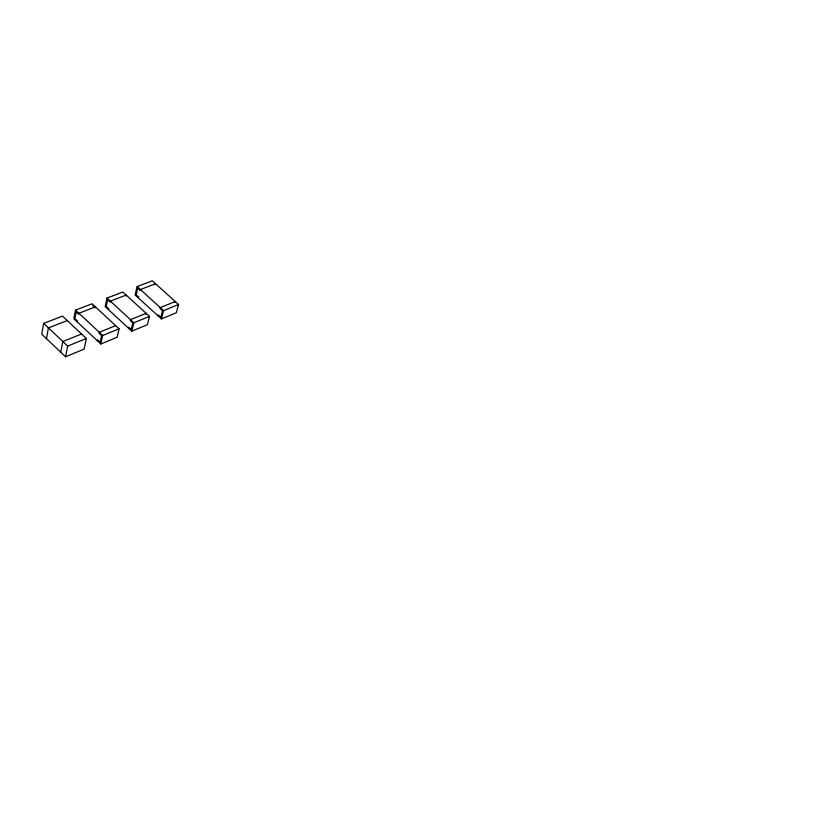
<?xml version="1.0" encoding="UTF-8"?>
<svg xmlns="http://www.w3.org/2000/svg" width="835" height="835" viewBox="0 0 835 835"><rect width="100%" height="100%" fill="white"/><g stroke="black" fill="none" stroke-linecap="round" stroke-linejoin="round"><path stroke-width="1.25" d="M43.66 323.354L41.75 334.157L65.537 356.795L84.126 349.124L86.36 338.509L62.541 316.131L43.66 323.354L67.656 346.097L65.537 356.795M46.478 338.655L48.43 327.873L67.28 320.577M60.746 352.245L62.823 341.515L81.569 334M75.515 310.109L73.814 318.719L100.805 344.01L117.098 337.257L119.071 328.802L92.08 303.783L75.515 310.109L102.695 335.482L100.805 344.01M77.154 321.851L77.352 320.901L74.837 318.552L76.162 311.862L78.699 314.221L78.887 313.261L95.43 306.883L95.221 307.844L92.716 305.516M97.403 340.816L97.611 339.876L100.158 342.267L101.63 335.639L99.062 333.238L99.271 332.288L115.679 325.65M107.016 298.074L105.158 306.56L131.805 331.171L147.377 324.721L149.496 316.382L122.839 292.031L107.016 298.074L133.851 322.769L131.805 331.171M108.466 309.618L108.675 308.679L106.191 306.382L107.642 299.786L110.136 302.082L110.345 301.143L126.148 295.058L125.928 295.997M137.128 286.572L135.124 294.943L161.437 318.907L176.321 312.749L178.565 304.514L152.262 280.79L137.128 286.572L163.608 310.62L161.437 318.907M128.454 328.071L128.673 327.143L131.189 329.47L132.775 322.926L130.239 320.598L130.469 319.659L146.135 313.313L145.906 314.252M138.391 297.918L138.61 296.989L136.168 294.765L137.723 288.252L140.186 290.496L140.416 289.557L155.519 283.733L155.289 284.662M158.118 315.891L158.358 314.972L160.842 317.237L162.533 310.787L160.038 308.512L160.278 307.593L175.256 301.529L175.006 302.447M102.695 335.482L119.071 328.802M133.851 322.769L149.496 316.382M163.608 310.62L178.565 304.514M67.656 346.097L86.36 338.509"/></g></svg>
